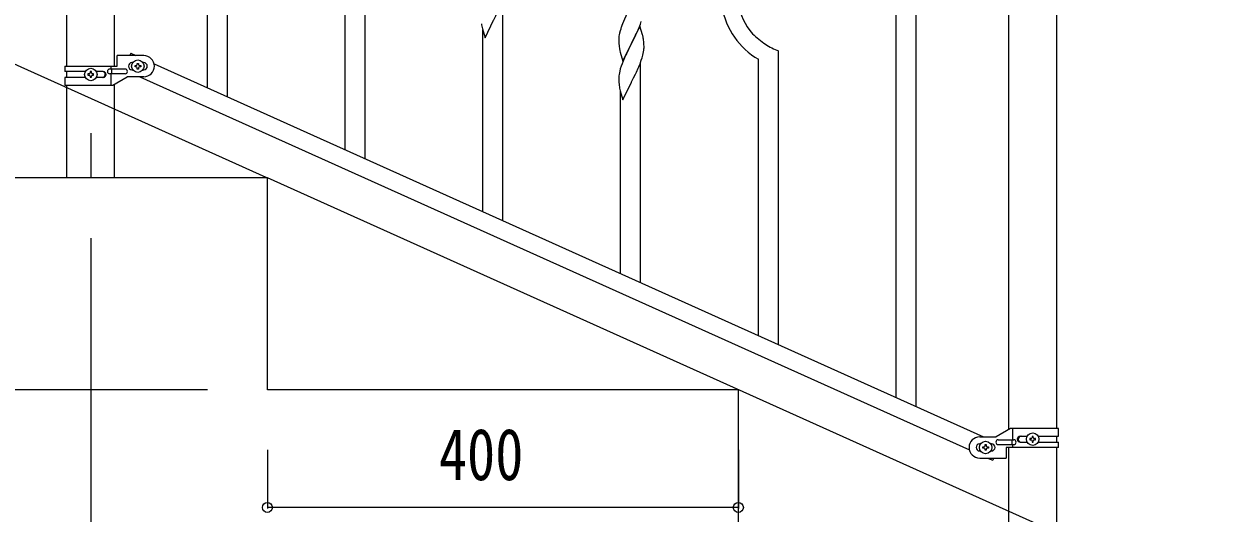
# Model space of a CAD drawing. Units: millimetres, scale not verified. Extents: x -4143 to 4140, y -2900 to 2898.
# Drawn here: x 748 to 1755, y -1877 to -1461 of the extents above; entities that cross this region are included whole.
import ezdxf
from ezdxf.enums import TextEntityAlignment as Align

# ---------------------------------------------------------------- set-up
doc = ezdxf.new("R2010")
doc.units = ezdxf.units.MM
doc.header["$LTSCALE"] = 10
for name, color, linetype in [('0-2_YKK_12', 2, 'Continuous'), ('0-3_YKK_A1', 4, 'Continuous'), ('0-4_YKK_D', 6, 'Continuous')]:
    doc.layers.add(name, color=color, linetype=linetype)
doc.styles.add('ＭＳ ゴシック', font='')
doc.styles.get('ＭＳ ゴシック').set_extended_font_data('MS Gothic')

msp = doc.modelspace()

# ---------------------------------------------------------------- linework, layer by layer
at = {"layer": '0-2_YKK_12'}
msp.add_line((804.89, -1554.38), (804.89, -1592.5), dxfattribs=at)
at = {"layer": '0-3_YKK_A1'}
for p, q in [((784.64, -1497.48), (784.64, -862.5)), ((825.14, -1497.48), (825.14, -862.5)), ((903.89, -1515.81), (903.89, -859.68)), ((920.89, -1523.46), (920.89, -867.33)), ((1488.89, -1779.09), (1488.89, -1122.96)), ((1505.89, -1786.74), (1505.89, -1130.61)), ((1584.64, -1806.31), (1584.64, -1222.5)), ((1625.14, -1222.5), (1625.14, -1805.52)), ((1037.89, -1576.12), (1037.89, -1326.58)), ((1020.89, -1568.47), (1020.89, -1333.66)), ((1154.89, -1628.78), (1154.89, -1441.99)), ((1137.89, -1621.12), (1137.89, -1466.73)), ((827.39, -1497.48), (827.39, -1488.48)), ((849.89, -1488.48), (827.39, -1488.48)), ((838.85, -1486.54), (837.97, -1488.48)), ((838.85, -1486.54), (843.16, -1488.48)), ((1388.89, -1734.09), (1388.89, -1484.55)), ((782.89, -1497.48), (782.89, -1501.98)), ((782.89, -1497.48), (827.39, -1497.48)), ((834.09, -1499.98), (821.01, -1499.98)), ((821.86, -1497.48), (821.86, -1499.98)), ((822.41, -1499.98), (822.41, -1503.98)), ((839.89, -1494.48), (840.52, -1494.48)), ((843.45, -1497.96), (842.49, -1497.96)), ((846.33, -1497), (847.29, -1497)), ((849.26, -1494.48), (849.89, -1494.48)), ((858.66, -1495.46), (1563.16, -1812.52)), ((1271.89, -1681.43), (1271.89, -1494.64)), ((1371.89, -1726.44), (1371.89, -1491.63)), ((800.21, -1501.98), (782.89, -1501.98)), ((782.89, -1506.98), (782.89, -1513.48)), ((800.22, -1506.98), (782.89, -1506.98)), ((784.64, -1506.98), (784.64, -1501.98)), ((803.45, -1504.01), (802.49, -1504.01)), ((806.33, -1504.97), (807.29, -1504.97)), ((815.48, -1501.98), (809.56, -1501.98)), ((815.48, -1506.98), (809.56, -1506.98)), ((834.09, -1503.98), (821.01, -1503.98)), ((821.86, -1503.98), (821.86, -1513.48)), ((823.76, -1513.48), (835.89, -1506.48)), ((849.89, -1506.48), (835.89, -1506.48)), ((839.89, -1500.48), (840.52, -1500.48)), ((846.61, -1506.48), (1551.12, -1823.55)), ((849.26, -1500.48), (849.89, -1500.48)), ((782.89, -1513.48), (823.76, -1513.48)), ((784.64, -1592.5), (784.64, -1513.48)), ((825.14, -1592.5), (825.14, -1512.69)), ((1254.89, -1673.78), (1254.89, -1519.39)), ((1264.06, -1511.11), (1263.9, -1511.44)), ((825.14, -1592.5), (784.64, -1592.5)), ((1559.89, -1812.52), (1573.89, -1812.52)), ((1586.01, -1805.52), (1573.89, -1812.52)), ((1626.89, -1805.52), (1586.01, -1805.52)), ((1587.92, -1815.02), (1587.92, -1805.52)), ((1594.29, -1812.02), (1600.22, -1812.02)), ((1609.56, -1812.02), (1626.89, -1812.02)), ((1625.14, -1812.02), (1625.14, -1817.02)), ((1626.89, -1812.02), (1626.89, -1805.52)), ((1560.52, -1818.52), (1559.89, -1818.52)), ((1563.45, -1822), (1562.49, -1822)), ((1566.33, -1821.04), (1567.29, -1821.04)), ((1569.89, -1818.52), (1569.26, -1818.52)), ((1575.69, -1815.02), (1588.77, -1815.02)), ((1575.69, -1819.02), (1588.77, -1819.02)), ((1582.39, -1821.52), (1582.39, -1830.52)), ((1626.89, -1821.52), (1582.39, -1821.52)), ((1584.64, -1952.5), (1584.64, -1821.52)), ((1587.36, -1819.02), (1587.36, -1815.02)), ((1587.92, -1821.52), (1587.92, -1819.02)), ((1594.29, -1817.02), (1600.21, -1817.02)), ((1603.45, -1814.04), (1602.49, -1814.04)), ((1606.33, -1815), (1607.29, -1815)), ((1609.56, -1817.02), (1626.89, -1817.02)), ((1625.14, -1821.52), (1625.14, -1952.5)), ((1626.89, -1821.52), (1626.89, -1817.02)), ((1560.52, -1824.52), (1559.89, -1824.52)), ((1559.89, -1830.52), (1582.39, -1830.52)), ((1566.61, -1830.52), (1570.93, -1832.46)), ((1569.89, -1824.52), (1569.26, -1824.52)), ((1571.8, -1830.52), (1570.93, -1832.46))]:
    msp.add_line(p, q, dxfattribs=at)
for points in [[(1137.06, -1463.53), (1137.32, -1464.71), (1137.57, -1465.67), (1139.84, -1473.31), (1147.06, -1458.45), (1147.23, -1458.12), (1148.95, -1454.74), (1150.45, -1451.68), (1151.34, -1449.81), (1152.89, -1446.39), (1153.33, -1445.39), (1154.37, -1442.86), (1155.5, -1439.83), (1156.17, -1437.83)], [(1271.29, -1430.51), (1264.06, -1445.37), (1263.72, -1446.04), (1261.11, -1451.23), (1260.01, -1453.53), (1259.34, -1454.97), (1258.23, -1457.43), (1256.56, -1461.46), (1255.99, -1462.98)], [(1253.39, -1473.36), (1253.35, -1474.18), (1253.34, -1474.57), (1253.36, -1476.43), (1253.39, -1477.44), (1253.44, -1478.38), (1253.54, -1479.82), (1253.69, -1481.14), (1253.83, -1482.13), (1254.01, -1483.08), (1254.11, -1483.55), (1254.32, -1484.49), (1254.57, -1485.45), (1256.84, -1493.1), (1264.06, -1478.23), (1264.23, -1477.9), (1266.16, -1474.1), (1267.67, -1471), (1268.34, -1469.59), (1269.68, -1466.67), (1270.54, -1464.67), (1271.76, -1461.63), (1272.5, -1459.61)], [(1271.29, -1463.38), (1264.06, -1478.23), (1263.9, -1478.56), (1261.55, -1483.22), (1259.79, -1486.87), (1259.34, -1487.84), (1258.23, -1490.3), (1256.96, -1493.32), (1256.17, -1495.35), (1255.45, -1497.36), (1254.66, -1499.84), (1254.14, -1501.77), (1253.83, -1503.17), (1253.59, -1504.52), (1253.43, -1505.81), (1253.37, -1506.64), (1253.34, -1507.44), (1253.36, -1509.3), (1253.39, -1510.31), (1253.44, -1511.26), (1253.54, -1512.7), (1253.69, -1514.01)], [(1254.96, -1465.99), (1254.52, -1467.46), (1254.03, -1469.37), (1253.74, -1470.75), (1253.52, -1472.09)], [(1274.02, -1472.92), (1273.68, -1471.5), (1273.49, -1470.78), (1271.29, -1463.38)], [(1274.76, -1482.7), (1274.78, -1481.9), (1274.78, -1480.76), (1274.73, -1479.03), (1274.67, -1477.79), (1274.56, -1476.37)], [(1273.87, -1488.05), (1274.2, -1486.64), (1274.47, -1485.27), (1274.66, -1483.96)], [(842.49, -1497.96), (842.49, -1497), (843.45, -1497)], [(844.41, -1496.04), (844.41, -1495.08), (845.37, -1495.08), (845.37, -1496.04)], [(845.37, -1498.92), (845.37, -1499.88), (844.41, -1499.88), (844.41, -1498.92)], [(847.29, -1497), (847.29, -1497.96), (846.33, -1497.96)], [(1254.06, -1516.19), (1254.32, -1517.37), (1254.57, -1518.32), (1256.84, -1525.97), (1264.06, -1511.11), (1264.23, -1510.78), (1265.95, -1507.39), (1267.45, -1504.33), (1268.34, -1502.46), (1269.89, -1499.04), (1270.33, -1498.04), (1271.37, -1495.51), (1272.5, -1492.48), (1273.17, -1490.48)], [(802.49, -1504.01), (802.49, -1504.97), (803.45, -1504.97)], [(805.37, -1503.05), (805.37, -1502.09), (804.41, -1502.09), (804.41, -1503.05)], [(804.41, -1505.93), (804.41, -1506.89), (805.37, -1506.89), (805.37, -1505.93)], [(807.29, -1504.97), (807.29, -1504.01), (806.33, -1504.01)], [(1754.89, -1952.5), (954.89, -1592.5), (554.89, -1592.5)], [(1354.89, -1772.5), (954.89, -1772.5), (954.89, -1592.5)], [(1754.89, -1952.5), (1354.89, -1952.5), (1354.89, -1772.5)], [(1605.37, -1813.08), (1605.37, -1812.12), (1604.41, -1812.12), (1604.41, -1813.08)], [(1562.49, -1822), (1562.49, -1821.04), (1563.45, -1821.04)], [(1564.41, -1820.08), (1564.41, -1819.12), (1565.37, -1819.12), (1565.37, -1820.08)], [(1567.29, -1821.04), (1567.29, -1822), (1566.33, -1822)], [(1602.49, -1814.04), (1602.49, -1815), (1603.45, -1815)], [(1604.41, -1815.96), (1604.41, -1816.92), (1605.37, -1816.92), (1605.37, -1815.96)], [(1607.29, -1815), (1607.29, -1814.04), (1606.33, -1814.04)], [(1565.37, -1822.96), (1565.37, -1823.92), (1564.41, -1823.92), (1564.41, -1822.96)]]:
    msp.add_lwpolyline(points, dxfattribs=at)
for centre in [(804.89, -1504.49), (844.89, -1497.48), (1604.89, -1814.52), (1564.89, -1821.52)]:
    msp.add_circle(centre, 5.3, dxfattribs=at)
for centre, radius, start, end in [((1404.56, -1436.02), 64.5, 189.92903, 239.55871), ((1403.1, -1436.81), 48.94, 188.34153, 222.46459), ((1191.29, -1453.2), 55.21, 188.49987, 190.79162), ((1330.59, -1490.23), 79.42, 159.93435, 162.22611), ((1417.38, -1420.07), 70.83, 224.66249, 236.11211), ((1285.33, -1475.98), 32.04, 173.03232, 175.32407), ((1232.55, -1481.63), 42.37, 9.56725, 11.859), ((1229.7, -1481.23), 45.12, 6.17603, 8.46779), ((1418.86, -1413.05), 77.52, 238.09168, 247.25412), ((849.89, -1497.48), 9, 270, 90), ((1212.77, -1471.77), 63.23, 342.78424, 345.07599), ((1243.34, -1480.71), 31.49, 354.07159, 356.36334), ((821.01, -1501.98), 2, 90, 270), ((834.09, -1501.98), 2, 270, 90), ((839.89, -1497.48), 3, 90, 270), ((843.45, -1496.04), 0.96, 270, 0), ((843.45, -1498.92), 0.96, 0, 90), ((846.33, -1496.04), 0.96, 180, 270), ((846.33, -1498.92), 0.96, 90, 180), ((849.89, -1497.48), 3, 270, 90), ((803.45, -1503.05), 0.96, 270, 0), ((803.45, -1505.93), 0.96, 0, 90), ((806.33, -1503.05), 0.96, 180, 270), ((806.33, -1505.93), 0.96, 90, 180), ((814.73, -1504.48), 2.5, 270, 90), ((815.48, -1504.48), 2.5, 270, 90), ((1308.29, -1505.85), 55.21, 188.49987, 190.79162), ((1559.89, -1821.52), 9, 90, 270), ((1594.29, -1814.52), 2.5, 90, 270), ((1595.04, -1814.52), 2.5, 90, 270), ((1559.89, -1821.52), 3, 90, 270), ((1563.45, -1820.08), 0.96, 270, 0), ((1563.45, -1822.96), 0.96, 0, 90), ((1566.33, -1820.08), 0.96, 180, 270), ((1566.33, -1822.96), 0.96, 90, 180), ((1569.89, -1821.52), 3, 270, 90), ((1575.69, -1817.02), 2, 90, 270), ((1588.77, -1817.02), 2, 270, 90), ((1603.45, -1813.08), 0.96, 270, 0), ((1603.45, -1815.96), 0.96, 0, 90), ((1606.33, -1813.08), 0.96, 180, 270), ((1606.33, -1815.96), 0.96, 90, 180)]:
    msp.add_arc(centre, radius, start, end, dxfattribs=at)
at = {"layer": '0-4_YKK_D'}
for p, q in [((953.98, -1592.09), (589.37, -1428.02)), ((804.89, -1643.5), (804.89, -2103.5)), ((903.89, -1772.5), (553.89, -1772.5)), ((954.89, -1823.5), (954.89, -1873.5)), ((1354.89, -1823.5), (1354.89, -1873.5)), ((1354.89, -1872.5), (954.89, -1872.5))]:
    msp.add_line(p, q, dxfattribs=at)
for centre in [(954.89, -1872.5), (1354.89, -1872.5)]:
    msp.add_circle(centre, 4.25, dxfattribs=at)

# ---------------------------------------------------------------- texts
at = {"layer": '0-4_YKK_D', "style": 'ＭＳ ゴシック', "width": 0.8}
msp.add_text('400', height=43.99, dxfattribs=at).set_placement((1100.49, -1862.5), align=Align.BOTTOM_LEFT)

doc.saveas('drawing.dxf')
